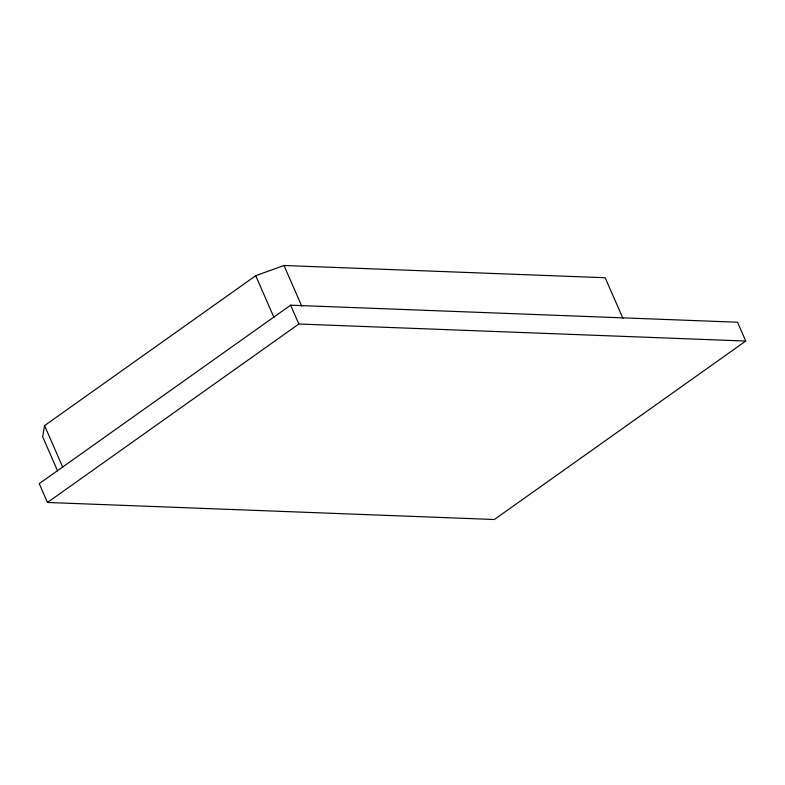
<?xml version="1.0" encoding="UTF-8"?>
<svg xmlns="http://www.w3.org/2000/svg" width="785" height="785" viewBox="0 0 785 785"><rect width="100%" height="100%" fill="white"/><g stroke="black" fill="none" stroke-linecap="round" stroke-linejoin="round"><path stroke-width="1.18" d="M622.937 318.376L605.176 277.743L283.993 265.497L255.714 275.702L44.568 425.607L42.684 436.813L57.56 470.863M290.607 305.188L39.25 483.638L47.473 502.469L494.393 519.503L745.75 341.043L737.527 322.223L290.607 305.188L298.84 324.009L745.75 341.043M47.473 502.469L298.84 324.009M283.993 265.497L301.744 306.13M255.714 275.702L273.945 317.434M44.568 425.607L62.8 467.34"/></g></svg>
